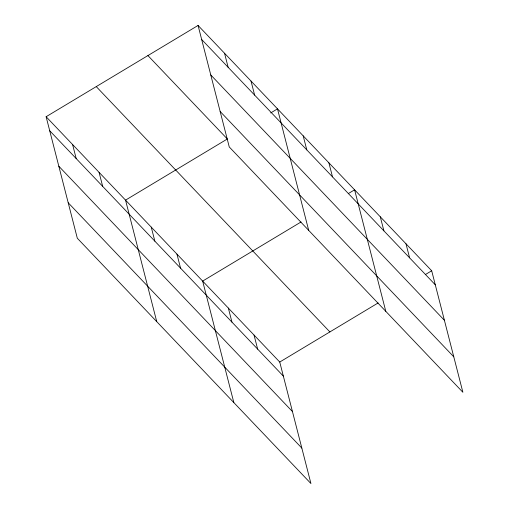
<?xml version="1.0" encoding="UTF-8"?>
<svg xmlns="http://www.w3.org/2000/svg" width="509" height="509" viewBox="0 0 509 509"><rect width="100%" height="100%" fill="white"/><g stroke="black" fill="none" stroke-linecap="round" stroke-linejoin="round"><path stroke-width="0.76" d="M46.115 116.726L279.74 362.045L310.935 483.55L77.311 238.231L46.115 116.726L198.065 25.45L431.689 270.769L462.885 392.274L229.26 146.955L198.065 25.45M270.718 112.928L277.494 108.862L308.696 230.361M301.048 221.975L202.646 281.089L233.841 402.594M348.493 193.477L354.595 189.819L385.79 311.317M279.74 362.045L378.149 302.931M425.588 274.434L431.689 270.769M201.672 39.505L435.297 284.824M210.777 74.963L444.402 320.282M220.155 111.496L453.78 356.815M147.922 55.57L227.351 138.982L125.545 200.132L156.747 321.637M96.258 86.606L329.883 331.925M49.723 130.775L283.348 376.1M58.828 166.233L292.452 411.558M68.206 202.767L301.831 448.092M405.991 243.786L409.599 257.84M380.293 216.802L383.901 230.857M328.897 162.829L332.504 176.884M303.192 135.846L306.8 149.9M251.02 81.058L254.627 95.107M224.539 53.254L228.147 67.309M254.042 335.062L257.649 349.11M228.344 308.072L231.951 322.127M176.947 254.106L180.555 268.154M151.243 227.116L154.857 241.171M99.07 172.328L102.678 186.383M72.59 144.524L76.197 158.579"/></g></svg>
